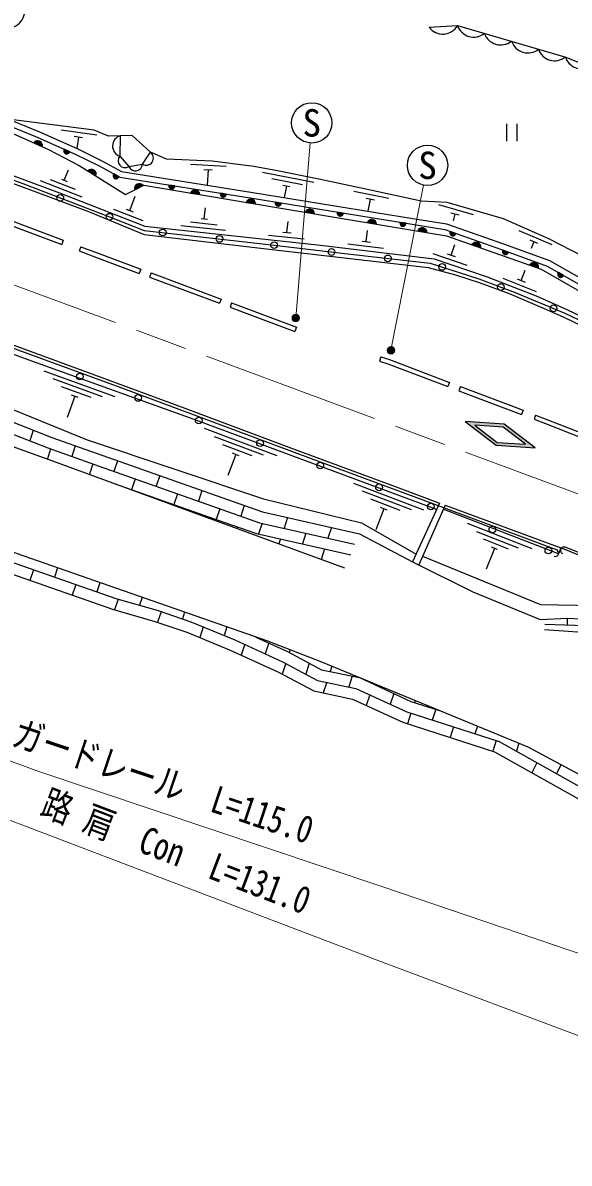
# Model space of a CAD drawing. Units: millimetres at full size, sheet at 1:1000; details may follow other scales. Extents: x 40000 to 680000, y 20000 to 380000.
# Drawn here: x 302807 to 339384, y 244633 to 320881 of the extents above; entities that cross this region are included whole.
import ezdxf
from ezdxf.enums import TextEntityAlignment as Align

# ---------------------------------------------------------------- set-up
doc = ezdxf.new("R2010")
doc.units = ezdxf.units.MM
doc.header["$LTSCALE"] = 1000
doc.linetypes.add('CHAIN', pattern=[18.5, 12, -1.5, 3.5, -1.5])
for name, color, linetype, lineweight in [('M-BGD', 7, 'Continuous', 25), ('M-BMK', 2, 'CHAIN', 13), ('M-STR-HTXT', 7, 'Continuous', 13), ('M-STR-STRC', 7, 'Continuous', 25)]:
    doc.layers.add(name, color=color, linetype=linetype, lineweight=lineweight)
doc.styles.add('ＭＳ ゴシック', font='')
doc.styles.get('ＭＳ ゴシック').set_extended_font_data('MS Gothic')

msp = doc.modelspace()

# ---------------------------------------------------------------- hatches: boundary and pattern name
at = {"layer": 'M-BGD'}
for points in [[(304112, 312601), (303541, 312857, -0.84072)], [(305947, 312262, -0.4608), (305668, 312129, -0.4608), (305580, 312426)], [(307704, 310644), (307173, 310976, -0.84072)], [(309245, 310583, -0.4608), (308957, 310472, -0.4608), (308892, 310774)], [(310862, 310000), (310304, 309716, -0.84072)], [(312985, 309970, -0.4608), (312750, 309769, -0.4608), (312589, 310033)], [(314654, 309393), (314037, 309496, -0.84072)], [(316430, 309423, -0.4608), (316195, 309223, -0.4608), (316034, 309486)], [(318387, 308770), (317770, 308873, -0.84072)], [(320109, 308832, -0.4608), (319873, 308632, -0.4608), (319712, 308896)], [(322341, 308109), (321724, 308212, -0.84072)], [(324254, 308158, -0.4608), (324018, 307958, -0.4608), (323858, 308223)], [(326482, 307421), (325865, 307523, -0.84072)], [(328460, 307475, -0.4608), (328224, 307275, -0.4608), (328063, 307539)], [(329863, 306861), (329246, 306963, -0.84072)], [(331794, 306799, -0.4608), (331527, 306645, -0.4608), (331416, 306933)], [(333466, 305841), (332875, 306048, -0.84072)], [(335315, 305548, -0.4608), (335047, 305395, -0.4608), (334938, 305684)], [(337334, 304483), (336744, 304690, -0.84072)], [(339005, 303989, -0.4608), (338715, 303884, -0.4608), (338656, 304187)]]:
    msp.add_hatch(color=256, dxfattribs=at).paths.add_polyline_path(points)
at = {"layer": 'M-STR-HTXT'}
for points in [[(321298, 301261, -1), (320859, 301022, -0.41421), (320959, 301361, -0.41421)], [(327670, 299106, -1), (327231, 298867, -0.41421), (327331, 299206, -0.41421)]]:
    msp.add_hatch(color=256, dxfattribs=at).paths.add_polyline_path(points)
at = {"layer": 'M-STR-STRC'}
h = msp.add_hatch(color=256, dxfattribs=at)
h.paths.add_polyline_path([(335023, 294043), (332419, 294215), (334499, 292638), (337103, 292467)])
h.paths.add_polyline_path([(336451, 292710), (334569, 292825), (333071, 293971), (334953, 293856)], flags=16)

# ---------------------------------------------------------------- linework, layer by layer
at = {"layer": 'M-BGD'}
for p, q in [((307759, 313376), (305380, 313695)), ((335179, 314135), (335179, 312961)), ((335879, 314135), (335879, 312961)), ((303541, 312857), (304112, 312601)), ((306807, 313201), (306252, 313276)), ((306530, 313239), (306429, 312486)), ((305947, 312262), (305580, 312426)), ((316423, 311274), (314027, 311414)), ((303972, 310342), (306767, 309254)), ((304640, 310404), (306317, 309751)), ((305392, 310433), (305783, 310281)), ((305587, 310357), (305859, 311056)), ((307173, 310976), (307704, 310644)), ((309245, 310583), (308892, 310774)), ((315487, 311028), (314928, 311061)), ((315207, 311044), (315148, 310032)), ((322282, 310214), (318844, 310866)), ((321539, 310050), (319475, 310441)), ((310304, 309716), (310862, 310000)), ((312985, 309970), (312589, 310033)), ((320692, 309905), (320210, 309996)), ((320451, 309951), (320309, 309204)), ((327307, 309123), (324957, 309610)), ((309966, 308330), (310336, 309281)), ((314037, 309496), (314654, 309393)), ((316430, 309423), (316034, 309486)), ((317770, 308873), (318387, 308770)), ((320109, 308832), (319712, 308896)), ((326345, 309016), (325797, 309129)), ((326071, 309073), (325910, 308294)), ((308878, 308431), (310835, 307669)), ((309737, 308419), (310194, 308241)), ((314952, 307765), (315033, 308510)), ((321724, 308212), (322341, 308109)), ((324254, 308158), (323858, 308223)), ((332975, 308051), (330664, 308702)), ((332008, 308012), (331469, 308163)), ((331738, 308088), (331609, 307630)), ((313396, 307330), (316379, 307006)), ((314025, 307564), (315815, 307369)), ((314743, 307787), (315161, 307742)), ((320489, 306862), (320570, 307607)), ((325865, 307523), (326482, 307421)), ((328460, 307475), (328063, 307539)), ((319264, 306693), (321650, 306434)), ((320211, 306892), (320767, 306831)), ((325802, 306252), (325891, 306997)), ((329246, 306963), (329863, 306861)), ((331794, 306799), (331416, 306933)), ((338245, 306035), (336038, 306978)), ((305515, 306345), (305410, 306064)), ((306685, 305906), (306579, 305626)), ((324575, 306097), (326958, 305812)), ((325524, 306286), (326080, 306219)), ((331483, 305351), (331727, 306060)), ((332875, 306048), (333466, 305841)), ((337281, 306120), (336766, 306340)), ((337023, 306230), (336835, 305789)), ((330251, 305457), (332521, 304678)), ((331218, 305442), (331748, 305260)), ((335315, 305548), (334938, 305684)), ((310699, 304410), (310594, 304129)), ((336167, 303650), (336446, 304346)), ((336744, 304690), (337334, 304483)), ((311392, 304153), (311287, 303872)), ((311287, 303872), (315985, 302125)), ((311392, 304153), (316090, 302406)), ((334941, 303818), (337169, 302925)), ((335907, 303754), (336427, 303546)), ((339005, 303989), (338656, 304187)), ((316090, 302406), (315985, 302125)), ((316783, 302148), (316678, 301867)), ((321121, 300527), (321016, 300246)), ((326768, 298554), (326674, 298269)), ((304210, 297614), (308977, 295900)), ((308139, 295883), (304845, 297066)), ((331372, 296839), (331266, 296558)), ((307378, 295837), (305402, 296547)), ((306289, 295910), (305781, 294498)), ((306519, 295827), (306058, 295993)), ((332097, 296564), (331990, 296284)), ((336291, 294974), (336184, 294693)), ((337137, 294653), (337031, 294372)), ((303501, 293652), (303268, 292938)), ((314956, 293769), (319806, 291951)), ((318915, 291965), (315637, 293193)), ((304670, 292398), (304451, 291727)), ((306315, 292607), (306083, 291894)), ((318154, 291930), (316187, 292667)), ((317295, 291931), (316836, 292103)), ((307496, 291390), (307270, 290695)), ((309143, 291601), (308911, 290888)), ((317065, 292017), (316539, 290613)), ((311973, 290604), (311741, 289890)), ((310326, 290389), (310088, 289661)), ((324951, 290109), (329632, 288327)), ((311508, 289177), (311497, 289144)), ((313156, 289391), (312923, 288678)), ((314803, 289606), (314571, 288892)), ((328820, 288315), (325549, 289560)), ((328059, 288283), (326097, 289031)), ((315986, 288394), (315754, 287681)), ((317634, 288611), (317402, 287898)), ((326971, 288377), (326437, 286975)), ((327200, 288290), (326742, 288464)), ((330694, 288763), (328895, 284839)), ((331080, 288638), (329307, 284644)), ((338666, 285371), (330954, 288353)), ((331080, 288638), (338813, 285769)), ((314338, 288179), (314316, 288109)), ((320526, 287802), (320293, 287086)), ((317169, 287185), (317134, 287075)), ((318824, 287420), (318590, 286704)), ((321761, 286752), (321528, 286036)), ((323464, 287134), (323230, 286418)), ((332545, 287432), (336877, 285730)), ((335997, 285753), (333205, 286851)), ((320059, 286370), (319952, 286041)), ((335329, 285694), (333654, 286352)), ((322997, 285702), (322770, 285006)), ((329558, 285209), (337469, 281994)), ((334382, 285743), (333833, 284347)), ((334577, 285667), (334186, 285820)), ((338813, 285769), (338666, 285371)), ((305130, 284432), (304931, 283822)), ((303514, 284314), (303282, 283601)), ((306349, 283331), (306116, 282617)), ((307964, 283445), (307766, 282839)), ((309186, 282355), (308954, 281641)), ((310798, 282459), (310627, 281936)), ((312066, 281509), (311833, 280796)), ((313632, 281473), (313487, 281028)), ((337469, 281994), (341896, 281910)), ((337434, 280988), (339256, 281074)), ((339256, 281074), (339239, 280622)), ((314890, 280494), (314657, 279779)), ((316465, 280487), (316282, 279925)), ((317665, 279327), (317431, 278609)), ((319272, 279416), (319038, 278698)), ((320700, 278958), (320642, 278780)), ((320406, 278056), (320170, 277331)), ((321986, 278062), (321750, 277338)), ((323498, 277862), (323383, 277507)), ((323149, 276790), (322915, 276072)), ((324860, 277199), (324626, 276482)), ((326280, 276716), (326266, 276674)), ((327638, 276042), (327404, 275324)), ((326032, 275956), (325798, 275238)), ((329062, 275570), (329019, 275438)), ((328787, 274725), (328554, 274012)), ((330453, 274997), (330214, 274265)), ((331642, 273805), (331409, 273091)), ((333235, 273852), (333070, 273344)), ((334497, 272884), (334265, 272171)), ((336017, 272706), (335844, 272175)), ((337222, 271404), (336891, 270730)), ((338830, 271276), (338533, 270670))]:
    msp.add_line(p, q, dxfattribs=at)
for points in [[(271888, 319902), (275286, 322622), (278895, 321427), (281073, 321192), (286761, 319696), (295495, 315599), (298260, 314886), (300545, 314139), (302488, 313328), (304538, 312410), (306588, 311343), (309685, 309401), (310902, 310020), (324218, 307796), (331179, 306643), (337512, 304420), (342061, 301795), (345200, 299704), (347396, 298114), (350903, 295349), (354249, 292357), (356824, 289726)], [(259020, 321978), (271484, 319715), (279239, 317773), (289774, 314623), (295766, 312640), (302800, 310137), (308611, 307914), (310927, 307005), (318682, 306123), (324934, 305382), (330073, 304820), (333339, 303759), (335764, 302857), (339090, 301476), (342187, 299987), (344752, 298445), (349711, 295200), (351872, 293606)], [(330007, 320583), (331910, 320708), (339147, 318587), (345356, 316093), (351730, 312841), (360746, 308258), (370418, 303019), (372133, 303082)], [(271336, 320035), (276489, 318794), (279049, 318134), (281319, 317471), (284562, 316528), (288289, 315420), (291331, 314442), (295171, 313142), (299015, 311810), (301598, 310879), (305261, 309518), (310980, 307291), (322736, 306014), (330350, 305106), (333888, 303892), (337166, 302619), (339226, 301706), (341749, 300516), (343778, 299455), (345606, 298217), (347882, 296673), (351576, 293955), (353816, 292222), (356824, 289726)], [(301172, 314283), (303768, 313231), (306311, 312101), (307911, 311308), (309295, 310556), (318020, 309171), (328994, 307388), (331064, 307058), (334851, 305716), (337902, 304613), (341014, 302854), (343659, 301147), (346395, 299273), (348242, 297824), (350731, 295807), (357211, 290074), (370678, 286177), (379615, 283903)], [(301315, 314657), (303924, 313599), (306481, 312463), (308095, 311663), (309425, 310940), (318083, 309566), (329058, 307783), (331163, 307447), (334985, 306092), (338070, 304978), (341221, 303197), (343881, 301480), (346632, 299596), (348491, 298137), (350990, 296112), (357408, 290433), (370783, 286563), (379722, 284289)], [(318137, 311298), (317905, 311322), (315475, 311633), (312423, 311763), (311346, 312224), (310136, 313343), (308554, 313306), (307582, 313708), (301829, 314449)], [(309322, 313324), (309303, 311963), (309898, 311280), (310823, 311434), (311346, 312224)], [(298694, 311406), (303327, 309723), (307212, 308272), (310940, 306727), (319508, 305721), (329937, 304531), (331781, 304038), (333358, 303526), (335363, 302775), (337712, 301783), (338986, 301230), (342103, 299714), (343669, 298827), (345350, 297814), (348549, 295691), (350137, 294584), (352246, 293144), (356824, 289726), (370241, 285992), (379556, 283688)], [(378568, 285746), (374933, 286715), (371136, 287630), (365002, 289113), (361120, 289933), (360085, 290428), (353088, 296429), (350047, 298843), (348916, 299739), (345563, 302088), (343582, 303380), (340276, 305287), (338025, 306445), (334988, 307782), (331209, 308863), (329474, 308954), (326081, 309684), (322622, 310435), (319746, 311008), (318137, 311298)], [(266891, 310002), (270829, 309270), (274263, 308487), (279561, 307082), (282913, 306109), (286319, 305082), (289617, 304002), (293591, 302543), (296630, 301374), (301360, 299645), (307605, 297348), (313660, 295106), (320977, 292364), (327978, 289797), (330694, 288763)], [(338527, 285639), (330203, 288751), (322143, 291730), (309317, 296489), (298139, 300575), (290400, 303473), (284488, 305413), (277795, 307386), (270570, 309148), (267132, 309721)], [(301249, 307612), (301851, 307398), (305410, 306064)], [(301349, 307895), (301954, 307679), (305515, 306345)], [(250116, 305715), (255301, 305974), (258488, 306055), (260848, 306014), (263317, 305894), (265414, 305692), (267815, 305390), (269650, 305108), (271990, 304664), (274209, 304180), (279198, 302829), (283353, 301458), (290019, 298954), (299257, 295305), (304753, 293164), (308485, 291833), (315746, 289273), (318864, 288180), (325339, 286708), (328895, 284839)], [(306685, 305906), (307844, 305472), (310699, 304410)], [(250251, 304907), (255334, 305225), (258491, 305305), (260823, 305265), (263262, 305146), (265332, 304947), (267711, 304647), (269523, 304368), (271840, 303929), (274031, 303452), (278982, 302110), (283103, 300750), (289749, 298254), (298983, 294607), (304491, 292461), (308234, 291127), (315497, 288566), (318656, 287458), (325011, 286014)], [(306579, 305626), (307739, 305191), (310594, 304129)], [(250319, 304499), (254058, 304784), (260798, 304784), (263579, 304532), (266781, 304111), (270657, 303353), (275165, 302258), (282980, 299601), (291406, 296401), (304803, 291601), (324333, 284433)], [(316783, 302148), (317556, 301861), (321121, 300527)], [(330501, 288341), (330216, 288451), (314276, 294351), (303166, 298350), (293839, 301777)], [(316678, 301867), (317451, 301580), (321016, 300246)], [(326674, 298269), (327243, 298082), (331266, 296558)], [(326768, 298554), (327343, 298365), (331372, 296839)], [(358239, 260886), (356616, 261812), (353312, 263595), (347246, 266769), (336641, 272448), (322821, 278141), (319220, 279528), (292245, 288916), (277148, 294033), (275740, 294412), (273659, 294907), (271314, 295402), (269100, 295765), (266556, 296129), (263980, 296393), (260940, 296657), (256480, 296888), (251581, 296916)], [(298849, 296363), (305538, 293644), (307122, 292999), (318927, 289058), (325485, 287455), (329135, 285363)], [(331990, 296284), (332465, 296104), (336184, 294693)], [(332097, 296564), (332572, 296384), (336291, 294974)], [(337031, 294372), (337787, 294086), (341178, 292757)], [(337137, 294653), (337895, 294365), (341287, 293036)], [(308932, 290085), (315249, 287858), (318449, 286736), (324765, 285300)], [(299506, 285705), (309030, 282400), (311868, 281576), (314053, 280837), (316996, 279633), (320202, 278165), (322539, 276917), (325108, 276382), (328514, 274813), (334687, 272823), (347795, 265486), (353885, 262641), (356112, 261292), (357428, 260441)], [(376101, 271635), (375614, 273747), (370665, 275011), (364581, 276602), (360765, 277691), (356361, 279021), (352578, 280247), (348152, 281991), (343006, 284083), (338813, 285769)], [(375601, 274208), (372259, 274810), (368980, 275642), (361334, 277794), (352982, 280390), (344049, 283852), (339110, 285814)], [(299274, 284991), (308802, 281686), (311643, 280860), (313790, 280134), (316697, 278945), (319869, 277492), (322280, 276205), (324871, 275665), (328241, 274113), (334386, 272132), (347452, 264818), (353531, 261978), (355711, 260658), (356669, 260025)], [(328895, 284839), (332932, 282840), (337434, 280988)], [(339256, 281074), (341172, 280993), (352225, 276981), (356859, 274408), (357968, 273783), (362850, 270789), (363652, 270274), (363021, 270507), (362224, 270820), (358816, 272614), (351595, 276323), (340896, 280076), (337729, 280297)], [(337746, 280675), (341124, 280554), (352182, 276546), (357858, 273402), (360991, 271469)], [(318415, 279808), (320535, 278837), (322797, 277629), (325344, 277098), (328787, 275513), (330695, 274898)]]:
    msp.add_lwpolyline(points, dxfattribs=at)
for centre in [(305317, 309174), (308611, 307914), (312173, 306863), (315970, 306432), (319627, 306011), (323468, 305556), (327249, 305129), (330878, 304558), (334807, 303213), (338334, 301790), (306630, 297232), (310531, 295799), (314584, 294295), (318688, 292772), (322718, 291279), (326655, 289822), (330125, 288540), (334241, 287001), (337988, 285600)]:
    msp.add_circle(centre, 225, dxfattribs=at)
for centre, radius, start, end in [((301724, 321721), 1212, 259.64589, 9.85021), ((330918, 321260), 1135, 216.61985, 330.87943), ((332990, 321064), 1138, 198.26245, 309.08277), ((334789, 320537), 1138, 198.26245, 309.08277), ((336609, 320004), 1138, 198.26245, 309.08277), ((338408, 319477), 1138, 198.26245, 309.08277), ((340206, 318950), 1138, 198.26245, 298.10492), ((303804, 312679), 318, 345.77471, 145.99244), ((309527, 312640), 714, 106.72749, 251.70365), ((305750, 312315), 203, 147.08772, 345.01111), ((309636, 311652), 455, 136.93409, 305.20733), ((311077, 311834), 474, 237.62672, 55.40813), ((310343, 311464), 481, 202.48849, 356.42581), ((307410, 310764), 318, 337.79373, 138.01146), ((309054, 310651), 203, 142.51932, 340.44271), ((310608, 309809), 318, 36.84389, 197.06162), ((312782, 309970), 203, 162.02148, 359.94487), ((314337, 309391), 318, 0.40843, 160.62616), ((316227, 309424), 203, 162.02148, 359.94487), ((318070, 308767), 318, 0.40843, 160.62616), ((319906, 308833), 203, 161.80987, 359.73326), ((322023, 308107), 318, 0.40843, 160.62616), ((324051, 308159), 203, 161.80987, 359.73326), ((326165, 307418), 318, 0.49099, 160.70872), ((328256, 307476), 203, 161.80987, 359.73326), ((329545, 306858), 318, 0.49099, 160.70872), ((331595, 306836), 203, 151.51731, 349.44069), ((333152, 305893), 318, 350.55049, 150.76822), ((335116, 305586), 203, 151.17192, 349.0953), ((337021, 304535), 318, 350.55049, 150.76822), ((338815, 304061), 203, 141.56067, 339.48406), ((338448, 285428), 225, 249.49803, 69.49803), ((339027, 285605), 225, 68.33919, 248.3392)]:
    msp.add_arc(centre, radius, start, end, dxfattribs=at)
at = {"layer": 'M-BMK'}
msp.add_lwpolyline([(297749, 305009), (353360, 284432), (353638, 284334)], dxfattribs=at)
at = {"layer": 'M-STR-HTXT'}
for p, q in [((321078, 301141), (322039, 312846)), ((327451, 298987), (329637, 310029))]:
    msp.add_line(p, q, dxfattribs=at)
for points in [[(261980, 284522), (263547, 284189), (269095, 282874), (275532, 281085), (283064, 278572), (287030, 276986), (303880, 270829), (326847, 263142), (340625, 258449), (348441, 255450), (355083, 253381), (370010, 249503)], [(249201, 282495), (259129, 280890), (268806, 278815), (275119, 277279), (282802, 274788), (292106, 271343), (302453, 267362), (326538, 258210), (341994, 252416), (349112, 249955), (356730, 247570), (364386, 245571), (368916, 244633)]]:
    msp.add_lwpolyline(points, dxfattribs=at)
for centre in [(321078, 301141), (327451, 298987)]:
    msp.add_circle(centre, 250, dxfattribs=at)
at = {"layer": 'M-STR-STRC'}
for points in [[(334499, 292638), (337103, 292467), (335023, 294043), (332419, 294215)], [(334569, 292825), (336451, 292710), (334953, 293856), (333071, 293971)]]:
    msp.add_lwpolyline(points, close=True, dxfattribs=at)
for centre in [(322149, 314191), (329900, 311353)]:
    msp.add_circle(centre, 1350, dxfattribs=at)

# ---------------------------------------------------------------- texts
at = {"layer": 'M-STR-HTXT', "style": 'ＭＳ ゴシック', "width": 0.8}
for s, rotation, p in [('ガードレール\u3000L=115.0', 341.494, (311740, 268773)), ('路 肩\u3000Con\u3000L=131.0', 339.194, (312560, 264105))]:
    msp.add_text(s, height=1833, rotation=rotation, dxfattribs=at).set_placement(p, align=Align.BOTTOM_CENTER)
at = {"layer": 'M-STR-STRC', "style": 'ＭＳ ゴシック'}
for p in [(322149, 314191), (329900, 311353)]:
    msp.add_text('S', height=1833, dxfattribs=at).set_placement(p, align=Align.MIDDLE_CENTER)

doc.saveas('drawing.dxf')
